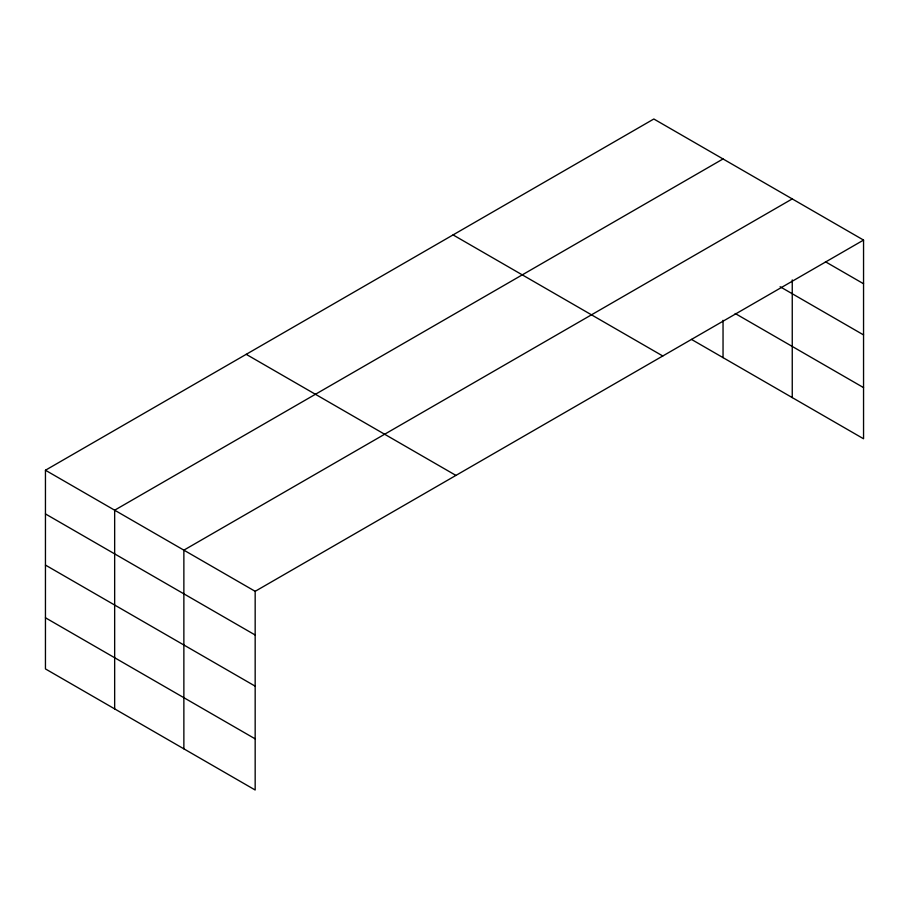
<?xml version="1.0" encoding="UTF-8"?>
<svg xmlns="http://www.w3.org/2000/svg" width="909" height="909" viewBox="0 0 909 909"><rect width="100%" height="100%" fill="white"/><g stroke="black" fill="none" stroke-linecap="round" stroke-linejoin="round"><path stroke-width="1.36" d="M863.55 240.078L653.832 118.999L45.45 470.237L45.45 668.922L255.168 790.001L255.168 591.316L863.55 240.078L863.55 438.763L691.476 339.409M792.25 279.915L792.25 397.597M723.041 158.95L114.659 510.199L114.659 708.884M792.25 198.912L183.868 550.15L183.868 748.834M825.44 261.758L863.55 283.756M780.104 286.733L863.55 334.91M735.176 313.491L863.55 387.609M453.068 234.908L662.786 355.987M246.214 354.328L455.932 475.407M45.45 470.237L255.168 591.316M45.45 513.926L255.168 635.005M45.45 565.08L255.168 686.159M45.45 617.779L255.168 738.858M723.041 320.309L723.041 357.635"/></g></svg>
